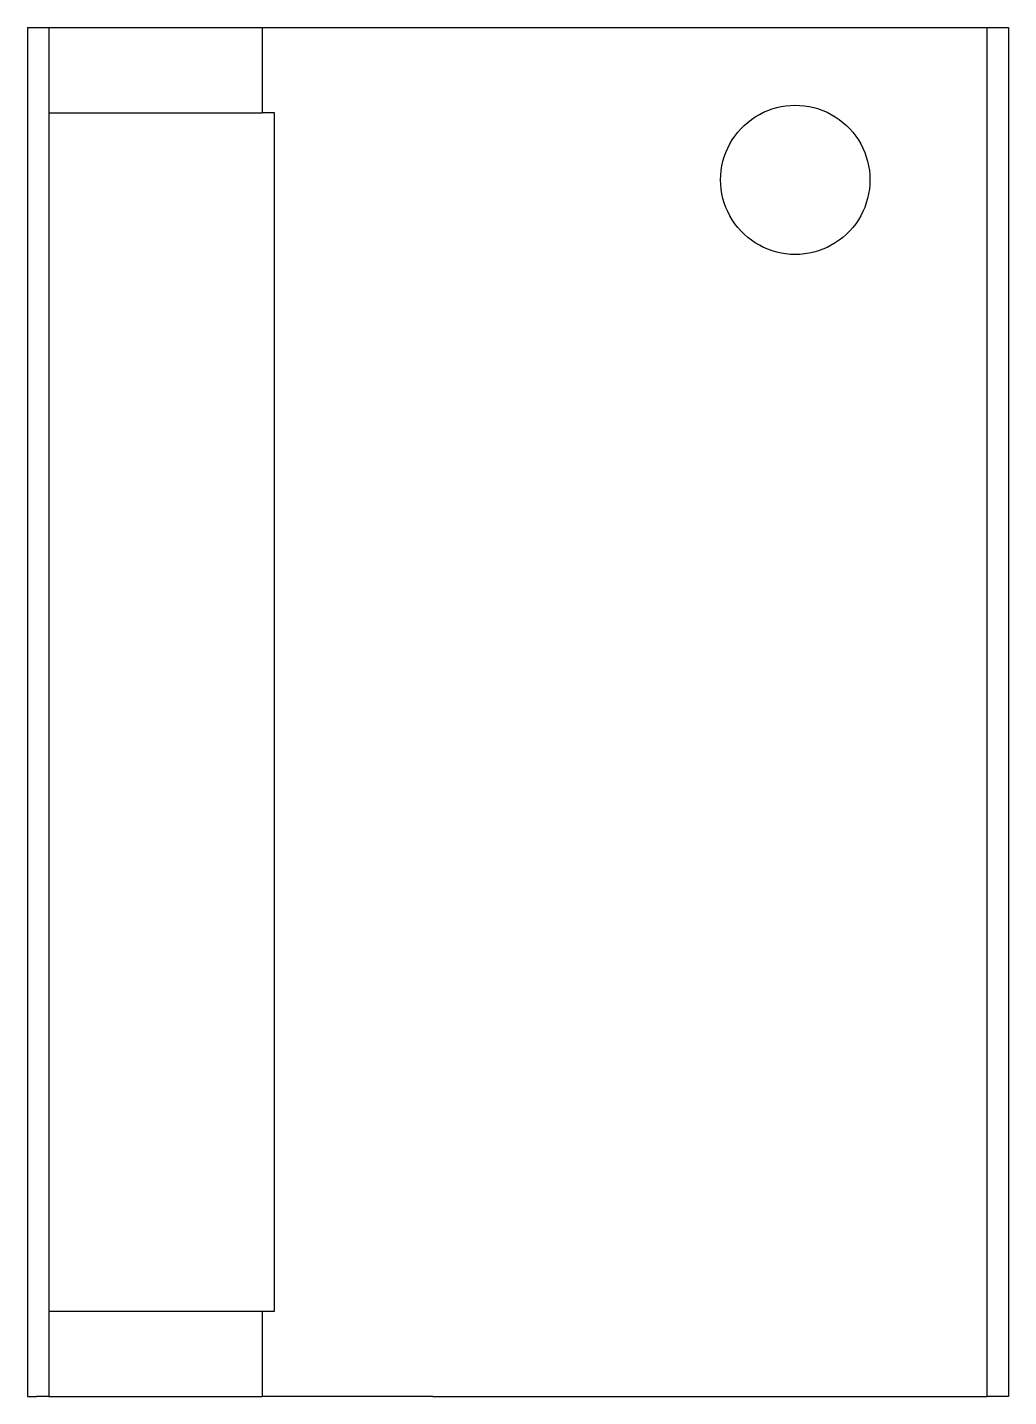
# Model space of a CAD drawing. Header units: metres. Extents: x -46 to 0, y 0 to 64.2.
import ezdxf

# ---------------------------------------------------------------- set-up
doc = ezdxf.new("R2010")
doc.units = ezdxf.units.M

msp = doc.modelspace()

# ---------------------------------------------------------------- linework, layer by layer
for points in [[(-46, 64.2), (-46, 62.916), (-46, 61.632), (-46, 60.348), (-46, 59.064), (-46, 57.78), (-46, 56.496), (-46, 55.212), (-46, 53.928), (-46, 52.644), (-46, 51.36), (-46, 50.076), (-46, 48.792), (-46, 47.508), (-46, 46.224), (-46, 44.94), (-46, 43.656), (-46, 42.372), (-46, 41.088), (-46, 39.804), (-46, 38.52), (-46, 37.236), (-46, 35.952), (-46, 34.668), (-46, 33.384), (-46, 32.1), (-46, 30.816), (-46, 29.532), (-46, 28.248), (-46, 26.964), (-46, 25.68), (-46, 24.396), (-46, 23.112), (-46, 21.828), (-46, 20.544), (-46, 19.26), (-46, 17.976), (-46, 16.692), (-46, 15.408), (-46, 14.124), (-46, 12.84), (-46, 11.556), (-46, 10.272), (-46, 8.988), (-46, 7.704), (-46, 6.42), (-46, 5.136), (-46, 3.852), (-46, 2.568), (-46, 1.284), (-46, 0)], [(-46, 64.2), (-45.999, 64.2), (-45.999, 64.2), (-45.998, 64.2), (-45.997, 64.2), (-45.995, 64.2), (-45.993, 64.2), (-45.991, 64.2), (-45.988, 64.2), (-45.985, 64.2), (-45.982, 64.2), (-45.979, 64.2), (-45.975, 64.2), (-45.97, 64.2), (-45.966, 64.2), (-45.961, 64.2), (-45.955, 64.2), (-45.95, 64.2), (-45.944, 64.2), (-45.937, 64.2), (-45.93, 64.2), (-45.923, 64.2), (-45.916, 64.2), (-45.908, 64.2), (-45.9, 64.2), (-45.892, 64.2), (-45.883, 64.2), (-45.873, 64.2), (-45.864, 64.2), (-45.854, 64.2), (-45.844, 64.2), (-45.834, 64.2), (-45.823, 64.2), (-45.812, 64.2), (-45.8, 64.2), (-45.788, 64.2), (-45.776, 64.2), (-45.764, 64.2), (-45.751, 64.2), (-45.738, 64.2), (-45.724, 64.2), (-45.71, 64.2), (-45.696, 64.2), (-45.682, 64.2), (-45.667, 64.2), (-45.652, 64.2), (-45.636, 64.2), (-45.621, 64.2), (-45.604, 64.2), (-45.588, 64.2), (-45.571, 64.2)], [(-45.571, 64.2), (-45.55, 64.2), (-45.528, 64.2), (-45.506, 64.2), (-45.485, 64.2), (-45.465, 64.2), (-45.444, 64.2), (-45.424, 64.2), (-45.405, 64.2), (-45.386, 64.2), (-45.368, 64.2), (-45.35, 64.2), (-45.332, 64.2), (-45.315, 64.2), (-45.298, 64.2), (-45.282, 64.2), (-45.267, 64.2), (-45.251, 64.2), (-45.236, 64.2), (-45.222, 64.2), (-45.208, 64.2), (-45.194, 64.2), (-45.181, 64.2), (-45.169, 64.2), (-45.156, 64.2), (-45.144, 64.2), (-45.133, 64.2), (-45.123, 64.2), (-45.112, 64.2), (-45.102, 64.2), (-45.093, 64.2), (-45.084, 64.2), (-45.075, 64.2), (-45.067, 64.2), (-45.06, 64.2), (-45.052, 64.2), (-45.046, 64.2), (-45.04, 64.2), (-45.034, 64.2), (-45.028, 64.2), (-45.024, 64.2), (-45.019, 64.2), (-45.015, 64.2), (-45.011, 64.2), (-45.009, 64.2), (-45.006, 64.2), (-45.004, 64.2), (-45.002, 64.2), (-45.002, 64.2), (-45.001, 64.2), (-45, 64.2)], [(-45, 64.2), (-45, 64.12), (-45, 64.04), (-45, 63.96), (-45, 63.88), (-45, 63.8), (-45, 63.72), (-45, 63.64), (-45, 63.56), (-45, 63.48), (-45, 63.4), (-45, 63.32), (-45, 63.24), (-45, 63.16), (-45, 63.08), (-45, 63), (-45, 62.92), (-45, 62.84), (-45, 62.76), (-45, 62.68), (-45, 62.6), (-45, 62.52), (-45, 62.44), (-45, 62.36), (-45, 62.28), (-45, 62.2), (-45, 62.12), (-45, 62.04), (-45, 61.96), (-45, 61.88), (-45, 61.8), (-45, 61.72), (-45, 61.64), (-45, 61.56), (-45, 61.48), (-45, 61.4), (-45, 61.32), (-45, 61.24), (-45, 61.16), (-45, 61.08), (-45, 61), (-45, 60.92), (-45, 60.84), (-45, 60.76), (-45, 60.68), (-45, 60.6), (-45, 60.52), (-45, 60.44), (-45, 60.36), (-45, 60.28), (-45, 60.2)], [(-45, 64.2), (-44.965, 64.2), (-44.93, 64.2), (-44.895, 64.2), (-44.83, 64.2), (-44.727, 64.2), (-44.623, 64.2), (-44.52, 64.2), (-44.362, 64.2), (-44.195, 64.2), (-44.028, 64.2), (-43.846, 64.2), (-43.624, 64.2), (-43.402, 64.2), (-43.181, 64.2), (-42.928, 64.2), (-42.662, 64.2), (-42.397, 64.2), (-42.127, 64.2), (-41.831, 64.2), (-41.535, 64.2), (-41.239, 64.2), (-40.935, 64.2), (-40.623, 64.2), (-40.312, 64.2), (-40, 64.2), (-39.688, 64.2), (-39.377, 64.2), (-39.065, 64.2), (-38.761, 64.2), (-38.465, 64.2), (-38.169, 64.2), (-37.873, 64.2), (-37.603, 64.2), (-37.338, 64.2), (-37.072, 64.2), (-36.819, 64.2), (-36.598, 64.2), (-36.376, 64.2), (-36.154, 64.2), (-35.972, 64.2), (-35.805, 64.2), (-35.638, 64.2), (-35.48, 64.2), (-35.377, 64.2), (-35.273, 64.2), (-35.17, 64.2), (-35.105, 64.2), (-35.07, 64.2), (-35.035, 64.2), (-35, 64.2)], [(-35, 64.2), (-35, 64.12), (-35, 64.04), (-35, 63.96), (-35, 63.88), (-35, 63.8), (-35, 63.72), (-35, 63.64), (-35, 63.56), (-35, 63.48), (-35, 63.4), (-35, 63.32), (-35, 63.24), (-35, 63.16), (-35, 63.08), (-35, 63), (-35, 62.92), (-35, 62.84), (-35, 62.76), (-35, 62.68), (-35, 62.6), (-35, 62.52), (-35, 62.44), (-35, 62.36), (-35, 62.28), (-35, 62.2), (-35, 62.12), (-35, 62.04), (-35, 61.96), (-35, 61.88), (-35, 61.8), (-35, 61.72), (-35, 61.64), (-35, 61.56), (-35, 61.48), (-35, 61.4), (-35, 61.32), (-35, 61.24), (-35, 61.16), (-35, 61.08), (-35, 61), (-35, 60.92), (-35, 60.84), (-35, 60.76), (-35, 60.68), (-35, 60.6), (-35, 60.52), (-35, 60.44), (-35, 60.36), (-35, 60.28), (-35, 60.2)], [(-35, 64.2), (-34.986, 64.2), (-34.972, 64.2), (-34.958, 64.2), (-34.932, 64.2), (-34.89, 64.2), (-34.848, 64.2), (-34.805, 64.2), (-34.74, 64.2), (-34.67, 64.2), (-34.601, 64.2), (-34.524, 64.2), (-34.427, 64.2), (-34.331, 64.2), (-34.235, 64.2), (-34.121, 64.2), (-33.999, 64.2), (-33.878, 64.2), (-33.753, 64.2), (-33.608, 64.2), (-33.462, 64.2), (-33.317, 64.2), (-33.159, 64.2), (-32.992, 64.2), (-32.824, 64.2), (-32.657, 64.2), (-32.47, 64.2), (-32.282, 64.2), (-32.095, 64.2), (-31.9, 64.2), (-31.695, 64.2), (-31.49, 64.2), (-31.286, 64.2), (-31.068, 64.2), (-30.848, 64.2), (-30.628, 64.2), (-30.405, 64.2), (-30.173, 64.2), (-29.941, 64.2), (-29.709, 64.2), (-29.47, 64.2), (-29.228, 64.2), (-28.987, 64.2), (-28.745, 64.2), (-28.497, 64.2), (-28.249, 64.2), (-28.002, 64.2), (-27.752, 64.2), (-27.502, 64.2), (-27.251, 64.2), (-27, 64.2)], [(-27, 64.2), (-26.48, 64.2), (-25.96, 64.2), (-25.44, 64.2), (-24.92, 64.2), (-24.4, 64.2), (-23.88, 64.2), (-23.36, 64.2), (-22.84, 64.2), (-22.32, 64.2), (-21.8, 64.2), (-21.28, 64.2), (-20.76, 64.2), (-20.24, 64.2), (-19.72, 64.2), (-19.2, 64.2), (-18.68, 64.2), (-18.16, 64.2), (-17.64, 64.2), (-17.12, 64.2), (-16.6, 64.2), (-16.08, 64.2), (-15.56, 64.2), (-15.04, 64.2), (-14.52, 64.2), (-14, 64.2), (-13.48, 64.2), (-12.96, 64.2), (-12.44, 64.2), (-11.92, 64.2), (-11.4, 64.2), (-10.88, 64.2), (-10.36, 64.2), (-9.84, 64.2), (-9.32, 64.2), (-8.8, 64.2), (-8.28, 64.2), (-7.76, 64.2), (-7.24, 64.2), (-6.72, 64.2), (-6.2, 64.2), (-5.68, 64.2), (-5.16, 64.2), (-4.64, 64.2), (-4.12, 64.2), (-3.6, 64.2), (-3.08, 64.2), (-2.56, 64.2), (-2.04, 64.2), (-1.52, 64.2), (-1, 64.2)], [(-1, 0), (-1, 1.284), (-1, 2.568), (-1, 3.852), (-1, 5.136), (-1, 6.42), (-1, 7.704), (-1, 8.988), (-1, 10.272), (-1, 11.556), (-1, 12.84), (-1, 14.124), (-1, 15.408), (-1, 16.692), (-1, 17.976), (-1, 19.26), (-1, 20.544), (-1, 21.828), (-1, 23.112), (-1, 24.396), (-1, 25.68), (-1, 26.964), (-1, 28.248), (-1, 29.532), (-1, 30.816), (-1, 32.1), (-1, 33.384), (-1, 34.668), (-1, 35.952), (-1, 37.236), (-1, 38.52), (-1, 39.804), (-1, 41.088), (-1, 42.372), (-1, 43.656), (-1, 44.94), (-1, 46.224), (-1, 47.508), (-1, 48.792), (-1, 50.076), (-1, 51.36), (-1, 52.644), (-1, 53.928), (-1, 55.212), (-1, 56.496), (-1, 57.78), (-1, 59.064), (-1, 60.348), (-1, 61.632), (-1, 62.916), (-1, 64.2)], [(-1, 64.2), (-0.98, 64.2), (-0.96, 64.2), (-0.94, 64.2), (-0.92, 64.2), (-0.9, 64.2), (-0.88, 64.2), (-0.86, 64.2), (-0.84, 64.2), (-0.82, 64.2), (-0.8, 64.2), (-0.78, 64.2), (-0.76, 64.2), (-0.74, 64.2), (-0.72, 64.2), (-0.7, 64.2), (-0.68, 64.2), (-0.66, 64.2), (-0.64, 64.2), (-0.62, 64.2), (-0.6, 64.2), (-0.58, 64.2), (-0.56, 64.2), (-0.54, 64.2), (-0.52, 64.2), (-0.5, 64.2), (-0.48, 64.2), (-0.46, 64.2), (-0.44, 64.2), (-0.42, 64.2), (-0.4, 64.2), (-0.38, 64.2), (-0.36, 64.2), (-0.34, 64.2), (-0.32, 64.2), (-0.3, 64.2), (-0.28, 64.2), (-0.26, 64.2), (-0.24, 64.2), (-0.22, 64.2), (-0.2, 64.2), (-0.18, 64.2), (-0.16, 64.2), (-0.14, 64.2), (-0.12, 64.2), (-0.1, 64.2), (-0.08, 64.2), (-0.06, 64.2), (-0.04, 64.2), (-0.02, 64.2), (0, 64.2)], [(0, 64.2), (0, 62.916), (0, 61.632), (0, 60.348), (0, 59.064), (0, 57.78), (0, 56.496), (0, 55.212), (0, 53.928), (0, 52.644), (0, 51.36), (0, 50.076), (0, 48.792), (0, 47.508), (0, 46.224), (0, 44.94), (0, 43.656), (0, 42.372), (0, 41.088), (0, 39.804), (0, 38.52), (0, 37.236), (0, 35.952), (0, 34.668), (0, 33.384), (0, 32.1), (0, 30.816), (0, 29.532), (0, 28.248), (0, 26.964), (0, 25.68), (0, 24.396), (0, 23.112), (0, 21.828), (0, 20.544), (0, 19.26), (0, 17.976), (0, 16.692), (0, 15.408), (0, 14.124), (0, 12.84), (0, 11.556), (0, 10.272), (0, 8.988), (0, 7.704), (0, 6.42), (0, 5.136), (0, 3.852), (0, 2.568), (0, 1.284), (0, 0)], [(-13.5, 57.05), (-13.493, 57.27), (-13.472, 57.489), (-13.438, 57.706), (-13.39, 57.92), (-13.329, 58.132), (-13.254, 58.338), (-13.167, 58.54), (-13.067, 58.736), (-12.955, 58.925), (-12.832, 59.107), (-12.697, 59.281), (-12.551, 59.446), (-12.396, 59.601), (-12.231, 59.747), (-12.057, 59.882), (-11.875, 60.005), (-11.686, 60.117), (-11.49, 60.217), (-11.288, 60.304), (-11.082, 60.379), (-10.87, 60.44), (-10.656, 60.488), (-10.439, 60.522), (-10.22, 60.543), (-10, 60.55), (-9.78, 60.543), (-9.561, 60.522), (-9.344, 60.488), (-9.13, 60.44), (-8.918, 60.379), (-8.712, 60.304), (-8.51, 60.217), (-8.314, 60.117), (-8.125, 60.005), (-7.943, 59.882), (-7.769, 59.747), (-7.604, 59.601), (-7.449, 59.446), (-7.303, 59.281), (-7.168, 59.107), (-7.045, 58.925), (-6.933, 58.736), (-6.833, 58.54), (-6.746, 58.338), (-6.671, 58.132), (-6.61, 57.92), (-6.562, 57.706), (-6.528, 57.489), (-6.507, 57.27), (-6.5, 57.05)], [(-45, 60.2), (-45, 59.076), (-45, 57.952), (-45, 56.828), (-45, 55.704), (-45, 54.58), (-45, 53.456), (-45, 52.332), (-45, 51.208), (-45, 50.084), (-45, 48.96), (-45, 47.836), (-45, 46.712), (-45, 45.588), (-45, 44.464), (-45, 43.34), (-45, 42.216), (-45, 41.092), (-45, 39.968), (-45, 38.844), (-45, 37.72), (-45, 36.596), (-45, 35.472), (-45, 34.348), (-45, 33.224), (-45, 32.1), (-45, 30.976), (-45, 29.852), (-45, 28.728), (-45, 27.604), (-45, 26.48), (-45, 25.356), (-45, 24.232), (-45, 23.108), (-45, 21.984), (-45, 20.86), (-45, 19.736), (-45, 18.612), (-45, 17.488), (-45, 16.364), (-45, 15.24), (-45, 14.116), (-45, 12.992), (-45, 11.868), (-45, 10.744), (-45, 9.62), (-45, 8.496), (-45, 7.372), (-45, 6.248), (-45, 5.124), (-45, 4)], [(-45, 60.2), (-44.965, 60.2), (-44.93, 60.2), (-44.895, 60.2), (-44.83, 60.2), (-44.727, 60.2), (-44.623, 60.2), (-44.52, 60.2), (-44.362, 60.2), (-44.195, 60.2), (-44.028, 60.2), (-43.846, 60.2), (-43.624, 60.2), (-43.402, 60.2), (-43.181, 60.2), (-42.928, 60.2), (-42.662, 60.2), (-42.397, 60.2), (-42.127, 60.2), (-41.831, 60.2), (-41.535, 60.2), (-41.239, 60.2), (-40.935, 60.2), (-40.623, 60.2), (-40.312, 60.2), (-40, 60.2), (-39.688, 60.2), (-39.377, 60.2), (-39.065, 60.2), (-38.761, 60.2), (-38.465, 60.2), (-38.169, 60.2), (-37.873, 60.2), (-37.603, 60.2), (-37.338, 60.2), (-37.072, 60.2), (-36.819, 60.2), (-36.598, 60.2), (-36.376, 60.2), (-36.154, 60.2), (-35.972, 60.2), (-35.805, 60.2), (-35.638, 60.2), (-35.48, 60.2), (-35.377, 60.2), (-35.273, 60.2), (-35.17, 60.2), (-35.105, 60.2), (-35.07, 60.2), (-35.035, 60.2), (-35, 60.2)], [(-34.416, 60.2), (-34.438, 60.2), (-34.461, 60.2), (-34.483, 60.2), (-34.505, 60.2), (-34.525, 60.2), (-34.546, 60.2), (-34.567, 60.2), (-34.586, 60.2), (-34.605, 60.2), (-34.624, 60.2), (-34.643, 60.2), (-34.66, 60.2), (-34.678, 60.2), (-34.695, 60.2), (-34.712, 60.2), (-34.728, 60.2), (-34.743, 60.2), (-34.759, 60.2), (-34.773, 60.2), (-34.787, 60.2), (-34.802, 60.2), (-34.815, 60.2), (-34.828, 60.2), (-34.84, 60.2), (-34.853, 60.2), (-34.864, 60.2), (-34.875, 60.2), (-34.885, 60.2), (-34.896, 60.2), (-34.905, 60.2), (-34.914, 60.2), (-34.923, 60.2), (-34.931, 60.2), (-34.939, 60.2), (-34.946, 60.2), (-34.953, 60.2), (-34.959, 60.2), (-34.965, 60.2), (-34.971, 60.2), (-34.976, 60.2), (-34.98, 60.2), (-34.984, 60.2), (-34.988, 60.2), (-34.991, 60.2), (-34.993, 60.2), (-34.996, 60.2), (-34.997, 60.2), (-34.998, 60.2), (-34.999, 60.2), (-35, 60.2)], [(-34.416, 4), (-34.416, 5.124), (-34.416, 6.248), (-34.416, 7.372), (-34.416, 8.496), (-34.416, 9.62), (-34.416, 10.744), (-34.416, 11.868), (-34.416, 12.992), (-34.416, 14.116), (-34.416, 15.24), (-34.416, 16.364), (-34.416, 17.488), (-34.416, 18.612), (-34.416, 19.736), (-34.416, 20.86), (-34.416, 21.984), (-34.416, 23.108), (-34.416, 24.232), (-34.416, 25.356), (-34.416, 26.48), (-34.416, 27.604), (-34.416, 28.728), (-34.416, 29.852), (-34.416, 30.976), (-34.416, 32.1), (-34.416, 33.224), (-34.416, 34.348), (-34.416, 35.472), (-34.416, 36.596), (-34.416, 37.72), (-34.416, 38.844), (-34.416, 39.968), (-34.416, 41.092), (-34.416, 42.216), (-34.416, 43.34), (-34.416, 44.464), (-34.416, 45.588), (-34.416, 46.712), (-34.416, 47.836), (-34.416, 48.96), (-34.416, 50.084), (-34.416, 51.208), (-34.416, 52.332), (-34.416, 53.456), (-34.416, 54.58), (-34.416, 55.704), (-34.416, 56.828), (-34.416, 57.952), (-34.416, 59.076), (-34.416, 60.2)], [(-6.5, 57.05), (-6.507, 56.83), (-6.528, 56.611), (-6.562, 56.394), (-6.61, 56.18), (-6.671, 55.968), (-6.746, 55.762), (-6.833, 55.56), (-6.933, 55.364), (-7.045, 55.175), (-7.168, 54.993), (-7.303, 54.819), (-7.449, 54.654), (-7.604, 54.499), (-7.769, 54.353), (-7.943, 54.218), (-8.125, 54.095), (-8.314, 53.983), (-8.51, 53.883), (-8.712, 53.796), (-8.918, 53.721), (-9.13, 53.66), (-9.344, 53.612), (-9.561, 53.578), (-9.78, 53.557), (-10, 53.55), (-10.22, 53.557), (-10.439, 53.578), (-10.656, 53.612), (-10.87, 53.66), (-11.082, 53.721), (-11.288, 53.796), (-11.49, 53.883), (-11.686, 53.983), (-11.875, 54.095), (-12.057, 54.218), (-12.231, 54.353), (-12.396, 54.499), (-12.551, 54.654), (-12.697, 54.819), (-12.832, 54.993), (-12.955, 55.175), (-13.067, 55.364), (-13.167, 55.56), (-13.254, 55.762), (-13.329, 55.968), (-13.39, 56.18), (-13.438, 56.394), (-13.472, 56.611), (-13.493, 56.83), (-13.5, 57.05)], [(-45, 4), (-45, 3.92), (-45, 3.84), (-45, 3.76), (-45, 3.68), (-45, 3.6), (-45, 3.52), (-45, 3.44), (-45, 3.36), (-45, 3.28), (-45, 3.2), (-45, 3.12), (-45, 3.04), (-45, 2.96), (-45, 2.88), (-45, 2.8), (-45, 2.72), (-45, 2.64), (-45, 2.56), (-45, 2.48), (-45, 2.4), (-45, 2.32), (-45, 2.24), (-45, 2.16), (-45, 2.08), (-45, 2), (-45, 1.92), (-45, 1.84), (-45, 1.76), (-45, 1.68), (-45, 1.6), (-45, 1.52), (-45, 1.44), (-45, 1.36), (-45, 1.28), (-45, 1.2), (-45, 1.12), (-45, 1.04), (-45, 0.96), (-45, 0.88), (-45, 0.8), (-45, 0.72), (-45, 0.64), (-45, 0.56), (-45, 0.48), (-45, 0.4), (-45, 0.32), (-45, 0.24), (-45, 0.16), (-45, 0.08), (-45, 0)], [(-45, 4), (-44.965, 4), (-44.93, 4), (-44.895, 4), (-44.83, 4), (-44.727, 4), (-44.623, 4), (-44.52, 4), (-44.362, 4), (-44.195, 4), (-44.028, 4), (-43.846, 4), (-43.624, 4), (-43.402, 4), (-43.181, 4), (-42.928, 4), (-42.662, 4), (-42.397, 4), (-42.127, 4), (-41.831, 4), (-41.535, 4), (-41.239, 4), (-40.935, 4), (-40.623, 4), (-40.312, 4), (-40, 4), (-39.688, 4), (-39.377, 4), (-39.065, 4), (-38.761, 4), (-38.465, 4), (-38.169, 4), (-37.873, 4), (-37.603, 4), (-37.338, 4), (-37.072, 4), (-36.819, 4), (-36.598, 4), (-36.376, 4), (-36.154, 4), (-35.972, 4), (-35.805, 4), (-35.638, 4), (-35.48, 4), (-35.377, 4), (-35.273, 4), (-35.17, 4), (-35.105, 4), (-35.07, 4), (-35.035, 4), (-35, 4)], [(-35, 4), (-35, 3.92), (-35, 3.84), (-35, 3.76), (-35, 3.68), (-35, 3.6), (-35, 3.52), (-35, 3.44), (-35, 3.36), (-35, 3.28), (-35, 3.2), (-35, 3.12), (-35, 3.04), (-35, 2.96), (-35, 2.88), (-35, 2.8), (-35, 2.72), (-35, 2.64), (-35, 2.56), (-35, 2.48), (-35, 2.4), (-35, 2.32), (-35, 2.24), (-35, 2.16), (-35, 2.08), (-35, 2), (-35, 1.92), (-35, 1.84), (-35, 1.76), (-35, 1.68), (-35, 1.6), (-35, 1.52), (-35, 1.44), (-35, 1.36), (-35, 1.28), (-35, 1.2), (-35, 1.12), (-35, 1.04), (-35, 0.96), (-35, 0.88), (-35, 0.8), (-35, 0.72), (-35, 0.64), (-35, 0.56), (-35, 0.48), (-35, 0.4), (-35, 0.32), (-35, 0.24), (-35, 0.16), (-35, 0.08), (-35, 0)], [(-35, 4), (-34.999, 4), (-34.998, 4), (-34.997, 4), (-34.996, 4), (-34.993, 4), (-34.991, 4), (-34.988, 4), (-34.984, 4), (-34.98, 4), (-34.976, 4), (-34.971, 4), (-34.965, 4), (-34.959, 4), (-34.953, 4), (-34.946, 4), (-34.939, 4), (-34.931, 4), (-34.923, 4), (-34.914, 4), (-34.905, 4), (-34.896, 4), (-34.885, 4), (-34.875, 4), (-34.864, 4), (-34.853, 4), (-34.84, 4), (-34.828, 4), (-34.815, 4), (-34.802, 4), (-34.787, 4), (-34.773, 4), (-34.759, 4), (-34.743, 4), (-34.728, 4), (-34.712, 4), (-34.695, 4), (-34.678, 4), (-34.66, 4), (-34.643, 4), (-34.624, 4), (-34.605, 4), (-34.586, 4), (-34.567, 4), (-34.546, 4), (-34.525, 4), (-34.505, 4), (-34.483, 4), (-34.461, 4), (-34.438, 4), (-34.416, 4)], [(-46, 0), (-45.999, 0), (-45.999, 0), (-45.998, 0), (-45.997, 0), (-45.995, 0), (-45.993, 0), (-45.991, 0), (-45.988, 0), (-45.985, 0), (-45.982, 0), (-45.979, 0), (-45.975, 0), (-45.97, 0), (-45.966, 0), (-45.961, 0), (-45.955, 0), (-45.95, 0), (-45.944, 0), (-45.937, 0), (-45.93, 0), (-45.923, 0), (-45.916, 0), (-45.908, 0), (-45.9, 0), (-45.892, 0), (-45.883, 0), (-45.873, 0), (-45.864, 0), (-45.854, 0), (-45.844, 0), (-45.834, 0), (-45.823, 0), (-45.812, 0), (-45.8, 0), (-45.788, 0), (-45.776, 0), (-45.764, 0), (-45.751, 0), (-45.738, 0), (-45.724, 0), (-45.71, 0), (-45.696, 0), (-45.682, 0), (-45.667, 0), (-45.652, 0), (-45.636, 0), (-45.621, 0), (-45.604, 0), (-45.588, 0), (-45.571, 0)], [(-45, 0), (-45.001, 0), (-45.002, 0), (-45.002, 0), (-45.004, 0), (-45.006, 0), (-45.009, 0), (-45.011, 0), (-45.015, 0), (-45.019, 0), (-45.024, 0), (-45.028, 0), (-45.034, 0), (-45.04, 0), (-45.046, 0), (-45.052, 0), (-45.06, 0), (-45.067, 0), (-45.075, 0), (-45.084, 0), (-45.093, 0), (-45.102, 0), (-45.112, 0), (-45.123, 0), (-45.133, 0), (-45.144, 0), (-45.156, 0), (-45.169, 0), (-45.181, 0), (-45.194, 0), (-45.208, 0), (-45.222, 0), (-45.236, 0), (-45.251, 0), (-45.267, 0), (-45.282, 0), (-45.298, 0), (-45.315, 0), (-45.332, 0), (-45.35, 0), (-45.368, 0), (-45.386, 0), (-45.405, 0), (-45.424, 0), (-45.444, 0), (-45.465, 0), (-45.485, 0), (-45.506, 0), (-45.528, 0), (-45.55, 0), (-45.571, 0)], [(-45, 0), (-44.965, 0), (-44.93, 0), (-44.895, 0), (-44.83, 0), (-44.727, 0), (-44.623, 0), (-44.52, 0), (-44.362, 0), (-44.195, 0), (-44.028, 0), (-43.846, 0), (-43.624, 0), (-43.402, 0), (-43.181, 0), (-42.928, 0), (-42.662, 0), (-42.397, 0), (-42.127, 0), (-41.831, 0), (-41.535, 0), (-41.239, 0), (-40.935, 0), (-40.623, 0), (-40.312, 0), (-40, 0), (-39.688, 0), (-39.377, 0), (-39.065, 0), (-38.761, 0), (-38.465, 0), (-38.169, 0), (-37.873, 0), (-37.603, 0), (-37.338, 0), (-37.072, 0), (-36.819, 0), (-36.598, 0), (-36.376, 0), (-36.154, 0), (-35.972, 0), (-35.805, 0), (-35.638, 0), (-35.48, 0), (-35.377, 0), (-35.273, 0), (-35.17, 0), (-35.105, 0), (-35.07, 0), (-35.035, 0), (-35, 0)], [(-27, 0), (-27.251, 0), (-27.502, 0), (-27.752, 0), (-28.002, 0), (-28.249, 0), (-28.497, 0), (-28.745, 0), (-28.987, 0), (-29.228, 0), (-29.47, 0), (-29.709, 0), (-29.941, 0), (-30.173, 0), (-30.405, 0), (-30.628, 0), (-30.848, 0), (-31.068, 0), (-31.286, 0), (-31.49, 0), (-31.695, 0), (-31.9, 0), (-32.095, 0), (-32.282, 0), (-32.47, 0), (-32.657, 0), (-32.824, 0), (-32.992, 0), (-33.159, 0), (-33.317, 0), (-33.462, 0), (-33.608, 0), (-33.753, 0), (-33.878, 0), (-33.999, 0), (-34.121, 0), (-34.235, 0), (-34.331, 0), (-34.427, 0), (-34.524, 0), (-34.601, 0), (-34.67, 0), (-34.74, 0), (-34.805, 0), (-34.848, 0), (-34.89, 0), (-34.932, 0), (-34.958, 0), (-34.972, 0), (-34.986, 0), (-35, 0)], [(-27, 0), (-26.48, 0), (-25.96, 0), (-25.44, 0), (-24.92, 0), (-24.4, 0), (-23.88, 0), (-23.36, 0), (-22.84, 0), (-22.32, 0), (-21.8, 0), (-21.28, 0), (-20.76, 0), (-20.24, 0), (-19.72, 0), (-19.2, 0), (-18.68, 0), (-18.16, 0), (-17.64, 0), (-17.12, 0), (-16.6, 0), (-16.08, 0), (-15.56, 0), (-15.04, 0), (-14.52, 0), (-14, 0), (-13.48, 0), (-12.96, 0), (-12.44, 0), (-11.92, 0), (-11.4, 0), (-10.88, 0), (-10.36, 0), (-9.84, 0), (-9.32, 0), (-8.8, 0), (-8.28, 0), (-7.76, 0), (-7.24, 0), (-6.72, 0), (-6.2, 0), (-5.68, 0), (-5.16, 0), (-4.64, 0), (-4.12, 0), (-3.6, 0), (-3.08, 0), (-2.56, 0), (-2.04, 0), (-1.52, 0), (-1, 0)], [(0, 0), (-0.02, 0), (-0.04, 0), (-0.06, 0), (-0.08, 0), (-0.1, 0), (-0.12, 0), (-0.14, 0), (-0.16, 0), (-0.18, 0), (-0.2, 0), (-0.22, 0), (-0.24, 0), (-0.26, 0), (-0.28, 0), (-0.3, 0), (-0.32, 0), (-0.34, 0), (-0.36, 0), (-0.38, 0), (-0.4, 0), (-0.42, 0), (-0.44, 0), (-0.46, 0), (-0.48, 0), (-0.5, 0), (-0.52, 0), (-0.54, 0), (-0.56, 0), (-0.58, 0), (-0.6, 0), (-0.62, 0), (-0.64, 0), (-0.66, 0), (-0.68, 0), (-0.7, 0), (-0.72, 0), (-0.74, 0), (-0.76, 0), (-0.78, 0), (-0.8, 0), (-0.82, 0), (-0.84, 0), (-0.86, 0), (-0.88, 0), (-0.9, 0), (-0.92, 0), (-0.94, 0), (-0.96, 0), (-0.98, 0), (-1, 0)]]:
    msp.add_lwpolyline(points)

doc.saveas('drawing.dxf')
